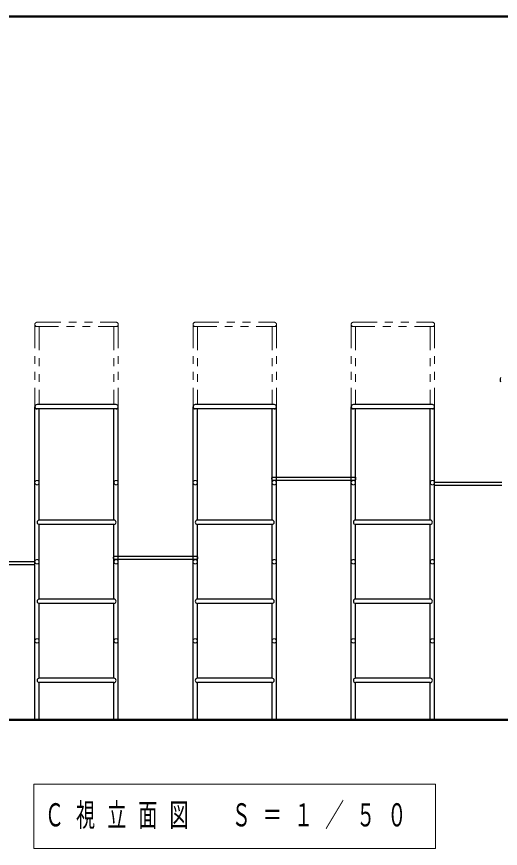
# Model space of a CAD drawing. Units: millimetres on the paper. Extents: x -385 to 0, y -594 to 267.
# Drawn here: x -292.8 to -231.6, y -135.1 to -30 of the extents above; entities that cross this region are included whole.
import ezdxf

# ---------------------------------------------------------------- set-up
doc = ezdxf.new("R2010")
doc.units = ezdxf.units.MM
doc.linetypes.add('USER1', pattern=[4.5, 2.5, -2])
doc.linetypes.add('USER3', pattern=[8, 3, -1, 1, -1, 1, -1])
doc.layers.add('LY_1', color=7, linetype='Continuous', lineweight=25)
doc.styles.add('ＭＳ ゴシック', font='')
doc.styles.get('ＭＳ ゴシック').set_extended_font_data('MS Gothic')

msp = doc.modelspace()

# ---------------------------------------------------------------- linework, layer by layer
at = {"layer": 'LY_1', "lineweight": 50}
for p, q in [((0, -30), (-385, -30)), ((-200.223, -118.905), (-361.665, -118.905))]:
    msp.add_line(p, q, dxfattribs=at)
at = {"layer": 'LY_1', "linetype": 'USER3', "lineweight": 13}
for p, q in [((-290.473, -68.905), (-290.473, -79.305)), ((-290.473, -69.177), (-279.929, -69.177)), ((-290.201, -68.633), (-280.201, -68.633)), ((-289.929, -69.177), (-289.929, -79.033)), ((-280.473, -69.177), (-280.473, -79.033)), ((-279.929, -68.905), (-279.929, -79.305)), ((-270.473, -68.905), (-270.473, -79.305)), ((-270.473, -69.177), (-259.929, -69.177)), ((-270.201, -68.633), (-260.201, -68.633)), ((-269.929, -69.177), (-269.929, -79.033)), ((-260.473, -69.177), (-260.473, -79.033)), ((-259.929, -68.905), (-259.929, -79.305)), ((-250.473, -68.905), (-250.473, -79.305)), ((-250.473, -69.177), (-239.929, -69.177)), ((-250.201, -68.633), (-240.201, -68.633)), ((-249.929, -69.177), (-249.929, -79.033)), ((-240.473, -69.177), (-240.473, -79.033)), ((-239.929, -68.905), (-239.929, -79.305)), ((-260.529, -88.487), (-260.529, -88.307)), ((-260.429, -88.207), (-249.973, -88.207)), ((-249.873, -88.487), (-249.873, -88.307)), ((-260.429, -88.587), (-249.973, -88.587))]:
    msp.add_line(p, q, dxfattribs=at)
at = {"layer": 'LY_1'}
for p, q in [((-290.473, -118.905), (-290.473, -79.305)), ((-279.929, -79.577), (-290.473, -79.577)), ((-280.201, -79.033), (-290.201, -79.033)), ((-289.929, -93.633), (-289.929, -79.577)), ((-280.473, -93.633), (-280.473, -79.577)), ((-279.929, -118.905), (-279.929, -79.305)), ((-270.473, -118.905), (-270.473, -79.305)), ((-259.929, -79.577), (-270.473, -79.577)), ((-260.201, -79.033), (-270.201, -79.033)), ((-269.929, -93.633), (-269.929, -79.577)), ((-260.473, -93.633), (-260.473, -79.577)), ((-259.929, -118.905), (-259.929, -79.305)), ((-250.473, -118.905), (-250.473, -79.305)), ((-239.929, -79.577), (-250.473, -79.577)), ((-240.201, -79.033), (-250.201, -79.033)), ((-249.929, -93.633), (-249.929, -79.577)), ((-240.473, -93.633), (-240.473, -79.577)), ((-239.929, -118.905), (-239.929, -79.305)), ((-260.529, -88.487), (-260.529, -88.307)), ((-260.429, -88.207), (-249.973, -88.207)), ((-249.873, -88.487), (-249.873, -88.307)), ((-260.429, -88.587), (-249.973, -88.587)), ((-231.437, -88.905), (-239.929, -88.905)), ((-231.437, -89.285), (-239.929, -89.285)), ((-280.473, -93.633), (-289.929, -93.633)), ((-289.929, -103.633), (-289.929, -94.177)), ((-280.473, -94.177), (-289.929, -94.177)), ((-280.473, -103.633), (-280.473, -94.177)), ((-260.473, -93.633), (-269.929, -93.633)), ((-269.929, -103.633), (-269.929, -94.177)), ((-260.473, -94.177), (-269.929, -94.177)), ((-260.473, -103.633), (-260.473, -94.177)), ((-240.473, -93.633), (-249.929, -93.633)), ((-240.473, -94.177), (-249.929, -94.177)), ((-249.929, -103.633), (-249.929, -94.177)), ((-240.473, -103.633), (-240.473, -94.177)), ((-280.529, -98.487), (-280.529, -98.307)), ((-280.429, -98.207), (-269.973, -98.207)), ((-280.429, -98.587), (-269.973, -98.587)), ((-269.873, -98.487), (-269.873, -98.307)), ((-290.473, -98.905), (-299.31, -98.905)), ((-290.473, -99.285), (-299.31, -99.285)), ((-280.473, -103.633), (-289.929, -103.633)), ((-260.473, -103.633), (-269.929, -103.633)), ((-240.473, -103.633), (-249.929, -103.633)), ((-280.473, -104.177), (-289.929, -104.177)), ((-289.929, -113.633), (-289.929, -104.177)), ((-280.473, -113.633), (-280.473, -104.177)), ((-260.473, -104.177), (-269.929, -104.177)), ((-269.929, -113.633), (-269.929, -104.177)), ((-260.473, -113.633), (-260.473, -104.177)), ((-249.929, -113.633), (-249.929, -104.177)), ((-240.473, -104.177), (-249.929, -104.177)), ((-240.473, -113.633), (-240.473, -104.177)), ((-280.473, -113.633), (-289.929, -113.633)), ((-280.473, -114.177), (-289.929, -114.177)), ((-289.929, -118.905), (-289.929, -114.177)), ((-280.473, -118.905), (-280.473, -114.177)), ((-260.473, -113.633), (-269.929, -113.633)), ((-260.473, -114.177), (-269.929, -114.177)), ((-269.929, -118.905), (-269.929, -114.177)), ((-260.473, -118.905), (-260.473, -114.177)), ((-240.473, -113.633), (-249.929, -113.633)), ((-240.473, -114.177), (-249.929, -114.177)), ((-249.929, -118.905), (-249.929, -114.177)), ((-240.473, -118.905), (-240.473, -114.177))]:
    msp.add_line(p, q, dxfattribs=at)
at = {"layer": 'LY_1', "lineweight": 13}
for p, q in [((-290.601, -127.002), (-290.601, -135.135)), ((-239.801, -127.002), (-290.601, -127.002)), ((-239.801, -135.135), (-239.801, -127.002)), ((-290.601, -135.135), (-239.801, -135.135))]:
    msp.add_line(p, q, dxfattribs=at)
at = {"layer": 'LY_1', "linetype": 'USER1', "lineweight": 13}
for centre in [(-290.201, -88.905), (-280.201, -88.905), (-270.201, -88.905), (-260.201, -88.905), (-250.201, -88.905), (-240.201, -88.905), (-290.201, -98.905), (-280.201, -98.905), (-270.201, -98.905), (-260.201, -98.905), (-250.201, -98.905), (-240.201, -98.905), (-290.201, -108.905), (-280.201, -108.905), (-270.201, -108.905), (-260.201, -108.905), (-250.201, -108.905), (-240.201, -108.905)]:
    msp.add_circle(centre, 0.272, dxfattribs=at)
at = {"layer": 'LY_1', "linetype": 'USER3', "lineweight": 13}
for centre, radius, start, end in [((-290.201, -68.905), 0.272, 90, 270), ((-280.201, -68.905), 0.272, 270, 90), ((-270.201, -68.905), 0.272, 90, 270), ((-260.201, -68.905), 0.272, 270, 90), ((-250.201, -68.905), 0.272, 90, 270), ((-240.201, -68.905), 0.272, 270, 90), ((-260.429, -88.307), 0.1, 90, 180), ((-249.973, -88.307), 0.1, 0, 90), ((-260.429, -88.487), 0.1, 180, 270), ((-249.973, -88.487), 0.1, 270, 0)]:
    msp.add_arc(centre, radius, start, end, dxfattribs=at)
at = {"layer": 'LY_1'}
for centre, radius, start, end in [((-230.651, -75.905), 1, 163.80375, 196.19625), ((-290.201, -79.305), 0.272, 90, 270), ((-280.201, -79.305), 0.272, 270, 90), ((-270.201, -79.305), 0.272, 90, 270), ((-260.201, -79.305), 0.272, 270, 90), ((-250.201, -79.305), 0.272, 90, 270), ((-240.201, -79.305), 0.272, 270, 90), ((-260.429, -88.307), 0.1, 90, 180), ((-249.973, -88.307), 0.1, 0, 90), ((-260.429, -88.487), 0.1, 180, 270), ((-249.973, -88.487), 0.1, 270, 0), ((-289.929, -93.905), 0.272, 90, 270), ((-280.473, -93.905), 0.272, 270, 90), ((-269.929, -93.905), 0.272, 90, 270), ((-260.473, -93.905), 0.272, 270, 90), ((-249.929, -93.905), 0.272, 90, 270), ((-240.473, -93.905), 0.272, 270, 90), ((-280.429, -98.307), 0.1, 90, 180), ((-280.429, -98.487), 0.1, 180, 270), ((-269.973, -98.307), 0.1, 0, 90), ((-269.973, -98.487), 0.1, 270, 0), ((-289.929, -103.905), 0.272, 90, 270), ((-280.473, -103.905), 0.272, 270, 90), ((-269.929, -103.905), 0.272, 90, 270), ((-260.473, -103.905), 0.272, 270, 90), ((-249.929, -103.905), 0.272, 90, 270), ((-240.473, -103.905), 0.272, 270, 90), ((-289.929, -113.905), 0.272, 90, 270), ((-280.473, -113.905), 0.272, 270, 90), ((-269.929, -113.905), 0.272, 90, 270), ((-260.473, -113.905), 0.272, 270, 90), ((-249.929, -113.905), 0.272, 90, 270), ((-240.473, -113.905), 0.272, 270, 90)]:
    msp.add_arc(centre, radius, start, end, dxfattribs=at)

# ---------------------------------------------------------------- texts
at = {"layer": 'LY_1', "insert": (-289.201, -131.068), "char_height": 2.933, "attachment_point": 4, "style": 'ＭＳ ゴシック'}
msp.add_mtext('\\T1.64;\\W0.6;Ｃ視立面図\u3000Ｓ＝１／５０', dxfattribs=at)

doc.saveas('drawing.dxf')
